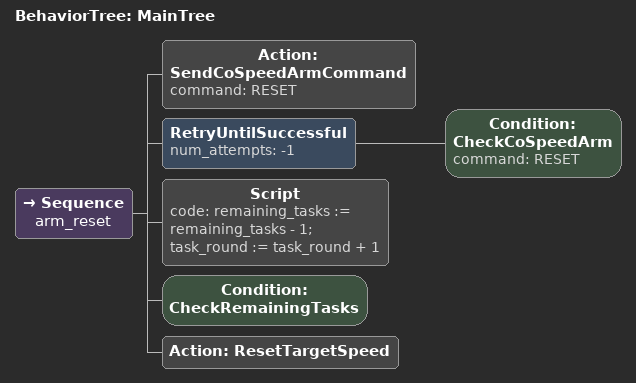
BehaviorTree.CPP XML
<root BTCPP_format="4">
  <BehaviorTree ID="MainTree">
    <Sequence name="arm_reset">
      <Action ID="SendCoSpeedArmCommand" command="RESET"/>
      <RetryUntilSuccessful num_attempts="-1">
        <Condition ID="CheckCoSpeedArm" command="RESET"/>
      </RetryUntilSuccessful>
      <Script code="remaining_tasks := remaining_tasks - 1; task_round := task_round + 1"/>
      <Condition ID="CheckRemainingTasks"/>
      <Action ID="ResetTargetSpeed"/>
    </Sequence>
  </BehaviorTree>

</root>
